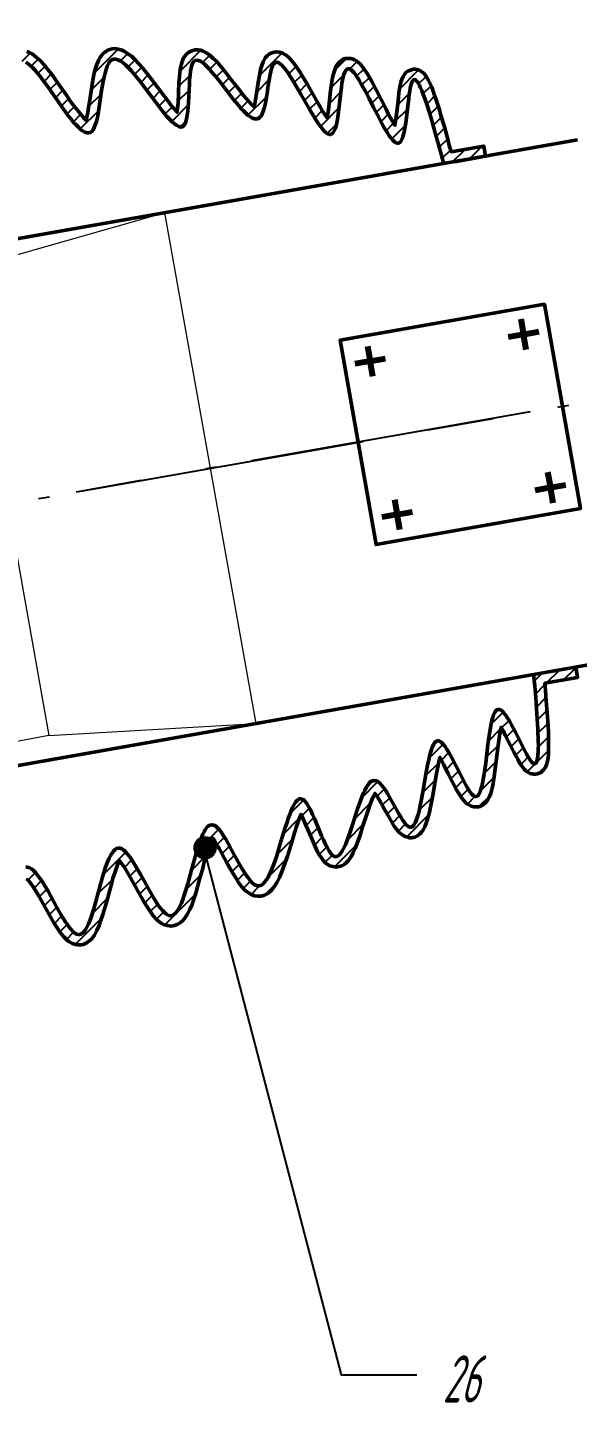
# Model space of a CAD drawing. Header units: millimetres. Extents: x 170 to 1359, y 181 to 1022.
# Drawn here: x 577.2 to 623.9, y 518 to 634.6 of the extents above; entities that cross this region are included whole.
import ezdxf

# ---------------------------------------------------------------- set-up
doc = ezdxf.new("R2010")
doc.units = ezdxf.units.MM
doc.linetypes.add('ACAD_ISO08W100', pattern=[36, 24, -3, 6, -3])
doc.layers.get('Defpoints').update_dxf_attribs({"lineweight": 35})
for name, color, linetype, lineweight in [('中心线', 1, 'ACAD_ISO08W100', 35), ('剖面线', 6, 'Continuous', 35), ('尺寸', 4, 'Continuous', 25), ('粗实线', 7, 'Continuous', 50), ('细实线', 7, 'Continuous', 20)]:
    doc.layers.add(name, color=color, linetype=linetype, lineweight=lineweight)
doc.layers.add('尺寸标注', color=4, linetype='Continuous')
doc.styles.get("Standard").update_dxf_attribs({"font": 'arial.ttf'})
doc.styles.add('工程字', font='gbenor.shx', dxfattribs={"width": 0.65, "oblique": 15, "height": 5, "bigfont": 'gbcbig.shx'})
doc.styles.add('工程字-35', font='gbeitc.shx', dxfattribs={"height": 3.5, "bigfont": 'gbcbig.shx'})
doc.dimstyles.new('ISO-25', dxfattribs={"dimtxt": 2.5, "dimasz": 2.5, "dimexe": 1.25, "dimexo": 0.625, "dimtad": 1, "dimtxsty": 'Standard', "dimcen": 2.5, "dimadec": 0, "dimazin": 0, "dimtfac": 1, "dimtmove": 0, "dimatfit": 3, "dimfxl": 1, "dimarcsym": 0})

# ---------------------------------------------------------------- blocks, each defined once
blk = doc.blocks.new('*D16')
at = {"layer": 'Defpoints', "color": 0, "transparency": 16777216}
for p in [(656.74, 671.16), (667.49, 610.68), (455.85, 573.07)]:
    blk.add_point(p, dxfattribs=at)
at = {"layer": '尺寸', "color": 0, "lineweight": -2, "transparency": 16777216}
for p, q in [((667.38, 611.29), (656.52, 672.39)), ((447.56, 633.99), (654.28, 670.72)), ((455.74, 573.69), (444.88, 634.78))]:
    blk.add_line(p, q, dxfattribs=at)
at = {"layer": '尺寸', "color": 0, "transparency": 16777216}
for points in [[(654.21, 671.13), (654.35, 670.31), (656.74, 671.16)], [(447.49, 634.4), (447.64, 633.58), (445.1, 633.55)]]:
    blk.add_solid(points, dxfattribs=at)
at = {"layer": '尺寸', "color": 0, "lineweight": 20, "transparency": 16777216, "insert": (550.59, 654.2), "char_height": 2.5, "attachment_point": 5, "rotation": 10.0763}
blk.add_mtext('{\\Fgbeitc,gbcbig|c134;455}', dxfattribs=at)
blk = doc.blocks.new('*D21')
at = {"layer": 'Defpoints', "color": 0, "transparency": 16777216}
for p in [(715.39, 692.66), (715.39, 651), (412.74, 597.27)]:
    blk.add_point(p, dxfattribs=at)
at = {"layer": '尺寸标注', "color": 0, "lineweight": -2, "transparency": 16777216}
for p, q in [((412.74, 597.89), (412.74, 693.91)), ((715.39, 651.63), (715.39, 693.91)), ((415.24, 692.66), (712.89, 692.66))]:
    blk.add_line(p, q, dxfattribs=at)
at = {"layer": '尺寸标注', "color": 0, "transparency": 16777216}
for points in [[(415.24, 693.07), (415.24, 692.24), (412.74, 692.66)], [(712.89, 693.07), (712.89, 692.24), (715.39, 692.66)]]:
    blk.add_solid(points, dxfattribs=at)
at = {"layer": '尺寸标注', "color": 0, "lineweight": 20, "transparency": 16777216, "insert": (564.06, 695.03), "char_height": 3.5, "attachment_point": 5, "style": '工程字-35'}
blk.add_mtext('380', dxfattribs=at)

msp = doc.modelspace()

# ---------------------------------------------------------------- linework, layer by layer
at = {"layer": '中心线', "lineweight": 25}
for points in [[(649.715, 607.239), (622.2, 602.388)], [(619.882, 602.017), (592.367, 597.166)], [(616.697, 601.429), (611.194, 600.451)], [(605.692, 599.473), (578.177, 594.622)], [(586.864, 596.188), (581.361, 595.21)]]:
    msp.add_lwpolyline(points, dxfattribs=at)
at = {"layer": '剖面线', "lineweight": 25}
for points in [[(576.798, 631.756), (577.488, 632.446)], [(582.915, 630.759), (584.928, 632.772)], [(585.12, 631.775), (585.752, 632.408)], [(590.181, 630.912), (591.946, 632.676)], [(592.08, 631.622), (592.712, 632.254)], [(596.912, 630.529), (598.829, 632.446)], [(577.546, 631.315), (578.179, 631.948)], [(578.121, 630.701), (578.735, 631.334)], [(585.752, 631.238), (586.385, 631.852)], [(586.328, 630.605), (586.941, 631.238)], [(592.693, 631.046), (593.307, 631.679)], [(593.23, 630.414), (593.863, 631.027)], [(599.404, 630.663), (600.037, 631.296)], [(603.277, 630.97), (604.294, 631.986)], [(604.581, 631.085), (605.214, 631.717)], [(605.156, 630.471), (605.789, 631.104)], [(608.8, 629.378), (610.41, 631.008)], [(578.639, 630.03), (579.271, 630.663)], [(579.137, 629.34), (579.77, 629.973)], [(582.646, 629.301), (583.739, 630.394)], [(586.845, 629.953), (587.478, 630.586)], [(587.363, 629.282), (587.996, 629.915)], [(590.066, 629.627), (591.025, 630.567)], [(593.748, 629.742), (594.381, 630.375)], [(594.266, 629.071), (594.898, 629.704)], [(596.682, 629.129), (597.736, 630.183)], [(599.864, 629.934), (600.497, 630.567)], [(600.305, 629.186), (600.938, 629.819)], [(602.971, 629.493), (604.083, 630.586)], [(605.597, 629.742), (606.249, 630.375)], [(610.41, 629.819), (611.062, 630.452)], [(579.617, 628.65), (580.249, 629.282)], [(580.115, 627.959), (580.748, 628.592)], [(582.435, 627.921), (583.49, 628.956)], [(587.861, 628.592), (588.494, 629.225)], [(588.379, 627.921), (589.012, 628.554)], [(590.009, 628.381), (590.948, 629.301)], [(594.783, 628.4), (595.416, 629.033)], [(595.934, 627.173), (597.525, 628.765)], [(600.727, 628.419), (601.379, 629.071)], [(602.817, 628.132), (603.814, 629.148)], [(606, 628.956), (606.652, 629.608)], [(606.403, 628.17), (607.055, 628.822)], [(608.627, 628.017), (609.643, 629.033)], [(610.794, 628.995), (611.465, 629.666)], [(611.1, 628.113), (611.791, 628.822)], [(580.614, 627.269), (581.227, 627.902)], [(581.707, 626.004), (583.279, 627.557)], [(588.897, 627.269), (589.53, 627.883)], [(589.472, 626.636), (590.872, 628.055)], [(595.339, 627.768), (595.953, 628.381)], [(601.168, 627.672), (601.801, 628.304)], [(601.609, 626.924), (602.242, 627.576)], [(602.089, 626.214), (603.661, 627.806)], [(606.805, 627.384), (607.457, 628.036)], [(608.454, 626.675), (609.471, 627.691)], [(611.369, 627.212), (612.078, 627.921)], [(581.131, 626.598), (581.745, 627.231)], [(590.181, 626.176), (590.699, 626.675)], [(596.816, 626.886), (597.046, 627.116)], [(602.664, 625.62), (603.431, 626.387)], [(607.208, 626.617), (607.86, 627.269)], [(607.649, 625.85), (608.282, 626.502)], [(608.128, 625.16), (609.298, 626.33)], [(611.637, 626.291), (612.347, 627.001)], [(611.906, 625.371), (612.615, 626.08)], [(612.155, 624.45), (612.884, 625.16)], [(612.404, 623.511), (613.133, 624.22)], [(613.267, 623.185), (614.36, 624.259)], [(614.705, 623.434), (615.798, 624.527)], [(620.227, 579.161), (620.898, 579.852)], [(621.263, 579.027), (622.356, 580.101)], [(622.701, 579.276), (623.736, 580.312)], [(620.323, 578.068), (621.128, 578.893)], [(620.4, 576.975), (621.224, 577.8)], [(616.546, 575.499), (617.581, 576.534)], [(620.477, 575.863), (621.301, 576.688)], [(616.335, 574.08), (617.37, 575.135)], [(617.428, 575.192), (618.08, 575.844)], [(617.85, 574.425), (618.502, 575.077)], [(620.534, 574.751), (621.378, 575.576)], [(611.292, 572.604), (612.5, 573.831)], [(616.162, 572.738), (617.179, 573.735)], [(618.252, 573.639), (618.904, 574.291)], [(620.553, 573.582), (621.435, 574.444)], [(612.347, 572.47), (612.979, 573.121)], [(618.636, 572.853), (619.288, 573.505)], [(619.077, 572.086), (619.71, 572.738)], [(619.633, 571.473), (621.435, 573.275)], [(611.005, 571.127), (612.117, 572.239)], [(612.749, 571.683), (613.401, 572.355)], [(613.133, 570.897), (613.804, 571.549)], [(615.99, 571.377), (617.006, 572.393)], [(605.559, 569.248), (606.959, 570.648)], [(610.755, 569.708), (611.829, 570.782)], [(613.555, 570.111), (614.187, 570.763)], [(615.664, 569.881), (616.814, 571.031)], [(599.5, 567.925), (600.67, 569.095)], [(606.882, 569.383), (607.515, 570.034)], [(607.323, 568.654), (607.975, 569.287)], [(610.468, 568.232), (611.599, 569.344)], [(613.996, 569.383), (614.628, 570.015)], [(614.552, 568.75), (615.184, 569.383)], [(615.491, 568.52), (616.469, 569.478)], [(600.497, 567.753), (601.149, 568.405)], [(604.946, 567.446), (606.345, 568.846)], [(607.745, 567.887), (608.397, 568.539)], [(598.925, 566.161), (600.286, 567.542)], [(600.881, 566.928), (601.533, 567.599)], [(601.226, 566.085), (601.897, 566.756)], [(604.37, 565.682), (605.751, 567.062)], [(608.186, 567.12), (608.819, 567.772)], [(608.684, 566.43), (609.298, 567.062)], [(609.375, 565.95), (611.292, 567.868)], [(591.581, 564.742), (593.46, 566.621)], [(593.307, 565.298), (593.959, 565.931)], [(598.407, 564.455), (599.73, 565.778)], [(601.571, 565.26), (602.242, 565.931)], [(583.662, 562.748), (585.58, 564.666)], [(593.729, 564.531), (594.381, 565.183)], [(594.151, 563.765), (594.802, 564.416)], [(601.974, 564.474), (602.625, 565.126)], [(602.472, 563.784), (603.105, 564.416)], [(603.277, 563.419), (605.156, 565.279)], [(585.465, 563.362), (586.097, 564.014)], [(585.906, 562.633), (586.538, 563.266)], [(591.14, 563.113), (592.387, 564.378)], [(594.572, 562.998), (595.224, 563.649)], [(597.602, 562.48), (599.193, 564.071)], [(577.297, 562.307), (577.91, 562.94)], [(577.795, 561.617), (578.428, 562.269)], [(583.202, 561.119), (584.468, 562.384)], [(586.328, 561.866), (586.979, 562.518)], [(590.68, 561.483), (591.946, 562.748)], [(595.033, 562.269), (595.665, 562.902)], [(595.55, 561.598), (596.164, 562.231)], [(597.333, 561.023), (598.388, 562.077)], [(578.236, 560.888), (578.869, 561.521)], [(586.749, 561.099), (587.401, 561.751)], [(587.171, 560.352), (587.823, 560.984)], [(588.878, 558.492), (591.485, 561.099)], [(596.202, 561.08), (596.95, 561.828)], [(578.658, 560.121), (579.31, 560.773)], [(579.08, 559.354), (579.732, 560.006)], [(582.742, 559.47), (584.027, 560.754)], [(587.651, 559.623), (588.283, 560.256)], [(579.521, 558.607), (580.153, 559.259)], [(581.285, 556.824), (583.547, 559.086)], [(588.168, 558.971), (588.801, 559.604)], [(579.981, 557.897), (580.614, 558.53)], [(580.537, 557.265), (581.151, 557.878)]]:
    msp.add_lwpolyline(points, dxfattribs=at)
at = {"layer": '尺寸', "lineweight": 25}
msp.add_lwpolyline([(592.115, 565.263), (592.115, 565.263), (603.858, 520.331), (610.256, 520.331)], dxfattribs=at)
at = {"layer": '尺寸', "lineweight": 0, "transparency": 33554559}
for points in [[(592.308, 565.027), (591.367, 565.393), (591.489, 565.62)], [(591.489, 565.62), (591.663, 565.812), (592.308, 565.027)], [(591.663, 565.812), (592.308, 565.027), (591.89, 565.951)], [(592.308, 565.027), (591.89, 565.951), (592.134, 566.021)], [(592.134, 566.021), (592.395, 566.021), (592.308, 565.027)], [(592.395, 566.021), (592.308, 565.027), (592.657, 565.969)], [(592.308, 565.027), (592.657, 565.969), (592.883, 565.847)], [(592.883, 565.847), (593.075, 565.672), (592.308, 565.027)], [(593.075, 565.672), (592.308, 565.027), (593.215, 565.446)], [(591.297, 565.132), (592.308, 565.027), (591.367, 565.393)], [(591.315, 564.87), (591.297, 565.132), (592.308, 565.027)], [(592.308, 565.027), (591.384, 564.626), (591.315, 564.87)], [(591.524, 564.4), (592.308, 565.027), (591.384, 564.626)], [(591.716, 564.225), (591.524, 564.4), (592.308, 565.027)], [(592.308, 565.027), (591.942, 564.103), (591.716, 564.225)], [(592.204, 564.034), (592.308, 565.027), (591.942, 564.103)], [(592.465, 564.051), (592.204, 564.034), (592.308, 565.027)], [(592.308, 565.027), (593.215, 565.446), (593.284, 565.184)], [(593.284, 565.184), (593.302, 564.923), (592.308, 565.027)], [(593.302, 564.923), (592.308, 565.027), (593.232, 564.679)], [(592.308, 565.027), (593.232, 564.679), (593.11, 564.452)], [(593.11, 564.452), (592.936, 564.26), (592.308, 565.027)], [(592.936, 564.26), (592.308, 565.027), (592.709, 564.121)], [(592.308, 565.027), (592.709, 564.121), (592.465, 564.051)]]:
    msp.add_solid(points, dxfattribs=at)
at = {"layer": '粗实线', "lineweight": 50}
for points in [[(613.497, 623.223), (616.086, 623.683), (615.932, 624.546), (613.171, 624.067), (613.095, 624.355), (613.018, 624.604), (612.884, 625.141), (612.596, 626.176), (612.308, 627.154), (612.174, 627.614), (612.04, 628.036), (611.906, 628.458), (611.771, 628.841), (611.637, 629.206), (611.522, 629.532), (611.388, 629.838), (611.254, 630.107), (611.12, 630.356), (610.947, 630.605), (610.851, 630.72), (610.698, 630.835), (610.525, 630.95), (610.41, 631.008), (610.257, 631.046), (610.123, 631.066), (609.95, 631.066), (609.797, 631.027), (609.643, 630.97), (609.509, 630.912), (609.394, 630.835), (609.241, 630.663), (609.125, 630.49), (609.049, 630.337), (608.934, 630.049), (608.857, 629.723), (608.8, 629.397), (608.742, 629.052), (608.704, 628.669), (608.608, 627.863), (608.512, 627.039), (608.454, 626.655), (608.397, 626.31), (608.224, 626.598), (608.033, 626.943), (607.841, 627.288), (607.649, 627.672), (606.844, 629.263), (606.441, 630.011), (606.249, 630.375), (606.058, 630.701), (605.847, 630.989), (605.655, 631.276), (605.444, 631.526), (605.31, 631.641), (605.176, 631.756), (604.984, 631.852), (604.773, 631.948), (604.639, 631.986), (604.485, 631.986), (604.332, 631.986), (604.179, 631.967), (604.025, 631.909), (603.891, 631.832), (603.776, 631.756), (603.68, 631.66), (603.527, 631.487), (603.431, 631.334), (603.297, 631.008), (603.182, 630.682), (603.105, 630.356), (603.047, 629.992), (602.951, 629.225), (602.856, 628.419), (602.76, 627.633), (602.702, 627.269), (602.645, 626.943), (602.472, 627.212), (602.261, 627.518), (602.069, 627.863), (601.859, 628.228), (600.976, 629.762), (600.535, 630.509), (600.325, 630.855), (600.114, 631.181), (599.884, 631.487), (599.673, 631.775), (599.443, 632.024), (599.174, 632.254), (599.021, 632.35), (598.829, 632.446), (598.599, 632.504), (598.33, 632.542), (598.043, 632.484), (597.909, 632.427), (597.774, 632.369), (597.564, 632.197), (597.41, 632.024), (597.314, 631.852), (597.238, 631.698), (597.103, 631.372), (597.007, 631.046), (596.95, 630.682), (596.816, 629.934), (596.701, 629.186), (596.643, 628.822), (596.566, 628.477), (596.509, 628.17), (596.432, 627.902), (596.241, 628.074), (596.03, 628.304), (595.819, 628.554), (595.569, 628.841), (595.071, 629.474), (594.553, 630.145), (594.035, 630.816), (593.518, 631.449), (593.269, 631.737), (593, 631.986), (592.732, 632.235), (592.463, 632.427), (592.31, 632.523), (592.137, 632.599), (591.926, 632.676), (591.696, 632.714), (591.447, 632.714), (591.179, 632.638), (590.929, 632.523), (590.738, 632.35), (590.565, 632.158), (590.45, 631.967), (590.373, 631.775), (590.316, 631.602), (590.22, 631.219), (590.162, 630.816), (590.124, 630.394), (590.086, 629.973), (590.047, 629.052), (590.009, 628.189), (589.971, 627.787), (589.932, 627.422), (589.702, 627.691), (589.434, 627.998), (589.165, 628.343), (588.878, 628.726), (588.264, 629.532), (587.651, 630.375), (587.018, 631.161), (586.711, 631.507), (586.385, 631.852), (586.078, 632.158), (585.733, 632.408), (585.369, 632.638), (585.158, 632.714), (584.928, 632.772), (584.679, 632.81), (584.41, 632.791), (584.122, 632.714), (583.873, 632.58), (583.662, 632.408), (583.509, 632.235), (583.375, 632.043), (583.279, 631.852), (583.106, 631.468), (582.991, 631.046), (582.876, 630.605), (582.78, 630.145), (582.627, 629.206), (582.493, 628.266), (582.416, 627.825), (582.358, 627.403), (582.282, 627.039), (582.205, 626.732), (582.09, 626.847), (581.975, 626.981), (581.726, 627.269), (581.438, 627.614), (581.151, 627.998), (580.844, 628.419), (580.537, 628.86), (579.904, 629.781), (579.271, 630.663), (578.945, 631.066), (578.639, 631.449), (578.313, 631.794), (577.987, 632.101), (577.622, 632.369), (577.412, 632.484), (577.181, 632.561)], [(612.538, 623.051), (612.04, 624.872), (611.791, 625.754), (611.561, 626.598), (611.33, 627.384), (611.1, 628.094), (610.985, 628.419), (610.889, 628.726), (610.774, 629.014), (610.679, 629.263), (610.583, 629.493), (610.487, 629.685), (610.391, 629.858), (610.314, 629.992), (610.218, 630.088), (610.142, 630.164), (610.065, 630.183), (609.988, 630.164), (609.931, 630.126), (609.873, 630.03), (609.816, 629.877), (609.758, 629.685), (609.701, 629.474), (609.662, 629.206), (609.624, 628.918), (609.586, 628.592), (609.509, 627.921), (609.413, 627.212), (609.336, 626.521), (609.279, 626.195), (609.221, 625.889), (609.164, 625.62), (609.087, 625.371), (609.01, 625.16), (608.934, 624.987), (608.838, 624.872), (608.723, 624.796), (608.608, 624.796), (608.493, 624.834), (608.359, 624.911), (608.224, 625.045), (608.071, 625.217), (607.918, 625.428), (607.764, 625.658), (607.592, 625.927), (607.438, 626.214), (607.266, 626.521), (606.92, 627.192), (606.556, 627.883), (606.211, 628.573), (605.866, 629.244), (605.521, 629.858), (605.367, 630.145), (605.214, 630.394), (605.061, 630.605), (604.907, 630.797), (604.773, 630.931), (604.658, 631.046), (604.524, 631.104), (604.428, 631.104), (604.332, 631.066), (604.236, 630.97), (604.159, 630.816), (604.083, 630.625), (604.025, 630.414), (603.968, 630.145), (603.91, 629.858), (603.872, 629.551), (603.795, 628.86), (603.623, 627.461), (603.527, 626.809), (603.469, 626.521), (603.412, 626.253), (603.335, 626.023), (603.258, 625.831), (603.162, 625.678), (603.066, 625.582), (602.951, 625.543), (602.836, 625.543), (602.702, 625.582), (602.568, 625.678), (602.415, 625.812), (602.261, 626.004), (602.089, 626.195), (601.935, 626.445), (601.743, 626.694), (601.571, 626.981), (601.187, 627.614), (600.42, 628.956), (600.037, 629.627), (599.673, 630.241), (599.5, 630.509), (599.328, 630.778), (599.155, 631.008), (598.982, 631.219), (598.829, 631.391), (598.695, 631.507), (598.561, 631.602), (598.426, 631.66), (598.311, 631.641), (598.196, 631.583), (598.1, 631.487), (598.024, 631.315), (597.947, 631.123), (597.889, 630.874), (597.832, 630.605), (597.774, 630.318), (597.659, 629.685), (597.564, 629.014), (597.448, 628.362), (597.391, 628.055), (597.314, 627.768), (597.238, 627.499), (597.142, 627.288), (597.046, 627.096), (596.931, 626.962), (596.797, 626.866), (596.662, 626.847), (596.49, 626.847), (596.336, 626.905), (596.145, 627.02), (595.953, 627.154), (595.761, 627.327), (595.55, 627.537), (595.339, 627.748), (595.128, 628.017), (594.668, 628.554), (593.748, 629.762), (593.288, 630.337), (592.847, 630.855), (592.655, 631.085), (592.444, 631.296), (592.252, 631.487), (592.08, 631.622), (591.907, 631.737), (591.754, 631.813), (591.6, 631.832), (591.466, 631.813), (591.351, 631.737), (591.255, 631.602), (591.179, 631.411), (591.121, 631.181), (591.064, 630.893), (591.025, 630.567), (590.987, 630.203), (590.968, 629.838), (590.891, 628.247), (590.872, 627.863), (590.833, 627.499), (590.795, 627.173), (590.738, 626.866), (590.68, 626.617), (590.584, 626.406), (590.488, 626.272), (590.373, 626.176), (590.239, 626.157), (590.086, 626.195), (589.913, 626.291), (589.721, 626.425), (589.51, 626.598), (589.299, 626.809), (589.069, 627.058), (588.839, 627.346), (588.609, 627.633), (588.36, 627.959), (587.842, 628.65), (586.788, 630.03), (586.27, 630.663), (586.021, 630.95), (585.791, 631.2), (585.541, 631.43), (585.33, 631.622), (585.1, 631.775), (584.909, 631.871), (584.717, 631.928), (584.544, 631.928), (584.391, 631.852), (584.238, 631.737), (584.122, 631.545), (584.007, 631.315), (583.912, 631.046), (583.816, 630.74), (583.739, 630.394), (583.662, 630.03), (583.528, 629.263), (583.413, 628.458), (583.298, 627.672), (583.221, 627.288), (583.164, 626.943), (583.087, 626.636), (582.991, 626.349), (582.895, 626.119), (582.799, 625.927), (582.684, 625.773), (582.55, 625.697), (582.416, 625.658), (582.263, 625.678), (582.09, 625.735), (581.917, 625.831), (581.745, 625.965), (581.553, 626.138), (581.361, 626.349), (581.151, 626.56), (580.94, 626.828), (580.729, 627.096), (580.288, 627.691), (579.386, 628.976), (578.945, 629.627), (578.485, 630.222), (578.274, 630.509), (578.063, 630.759), (577.853, 631.008), (577.661, 631.219), (577.469, 631.391), (577.277, 631.545), (577.105, 631.66)], [(623.89, 625.064), (501.045, 603.401)], [(597.142, 620.347), (512.22, 605.372)], [(616.755, 610.364), (621.088, 611.131), (603.755, 608.083), (606.804, 590.749), (624.137, 593.798), (621.088, 611.131)], [(631.54, 581.731), (518.125, 561.732), (506.347, 559.656)], [(620.17, 579.717), (620.266, 578.739), (620.342, 577.781), (620.419, 576.841), (620.477, 575.959), (620.515, 575.135), (620.534, 574.751), (620.553, 574.387), (620.553, 574.061), (620.572, 573.735), (620.553, 573.447), (620.553, 573.179), (620.534, 572.93), (620.515, 572.719), (620.477, 572.546), (620.438, 572.393), (620.4, 572.278), (620.342, 572.201), (620.266, 572.163), (620.189, 572.163), (620.112, 572.22), (620.016, 572.297), (619.901, 572.431), (619.786, 572.604), (619.671, 572.815), (619.537, 573.045), (619.384, 573.313), (619.249, 573.601), (618.943, 574.214), (618.617, 574.847), (618.291, 575.461), (618.137, 575.748), (617.984, 575.998), (617.831, 576.228), (617.677, 576.439), (617.543, 576.592), (617.409, 576.707), (617.274, 576.765), (617.159, 576.765), (617.044, 576.726), (616.948, 576.63), (616.853, 576.496), (616.776, 576.304), (616.699, 576.093), (616.623, 575.825), (616.565, 575.537), (616.507, 575.231), (616.392, 574.54), (616.297, 573.793), (616.201, 573.006), (616.105, 572.239), (616.009, 571.492), (615.951, 571.147), (615.894, 570.821), (615.836, 570.514), (615.779, 570.245), (615.702, 569.996), (615.645, 569.785), (615.549, 569.613), (615.472, 569.478), (615.376, 569.402), (615.28, 569.383), (615.165, 569.402), (615.05, 569.478), (614.916, 569.593), (614.782, 569.766), (614.648, 569.977), (614.513, 570.207), (614.36, 570.475), (614.207, 570.744), (613.9, 571.357), (613.267, 572.623), (613.095, 572.911), (612.941, 573.179), (612.788, 573.428), (612.654, 573.639), (612.5, 573.831), (612.366, 573.965), (612.232, 574.061), (612.117, 574.119), (612.002, 574.099), (611.887, 574.042), (611.771, 573.946), (611.676, 573.793), (611.58, 573.601), (611.503, 573.371), (611.426, 573.121), (611.35, 572.815), (611.273, 572.508), (611.196, 572.182), (611.062, 571.453), (610.794, 569.919), (610.659, 569.172), (610.525, 568.481), (610.448, 568.155), (610.372, 567.868), (610.295, 567.599), (610.218, 567.35), (610.123, 567.158), (610.027, 566.986), (609.931, 566.871), (609.835, 566.794), (609.72, 566.775), (609.586, 566.813), (609.471, 566.89), (609.336, 567.024), (609.183, 567.197), (609.049, 567.408), (608.895, 567.657), (608.742, 567.925), (608.416, 568.481), (608.09, 569.076), (607.764, 569.651), (607.592, 569.919), (607.438, 570.149), (607.266, 570.36), (607.112, 570.514), (606.959, 570.648), (606.805, 570.725), (606.652, 570.744), (606.518, 570.725), (606.364, 570.648), (606.23, 570.514), (606.096, 570.341), (605.962, 570.149), (605.847, 569.9), (605.712, 569.632), (605.597, 569.344), (605.482, 569.018), (605.233, 568.347), (604.773, 566.909), (604.562, 566.219), (604.332, 565.586), (604.217, 565.298), (604.083, 565.03), (603.968, 564.819), (603.853, 564.627), (603.738, 564.474), (603.603, 564.359), (603.469, 564.301), (603.354, 564.282), (603.22, 564.34), (603.066, 564.436), (602.932, 564.608), (602.798, 564.819), (602.645, 565.088), (602.491, 565.375), (602.338, 565.701), (602.184, 566.065), (601.571, 567.523), (601.418, 567.868), (601.264, 568.194), (601.111, 568.481), (600.957, 568.731), (600.823, 568.942), (600.67, 569.095), (600.516, 569.172), (600.382, 569.21), (600.248, 569.152), (600.114, 569.057), (599.979, 568.903), (599.864, 568.711), (599.73, 568.462), (599.596, 568.175), (599.481, 567.868), (599.347, 567.523), (599.232, 567.139), (599.097, 566.756), (598.848, 565.931), (598.599, 565.088), (598.35, 564.263), (598.215, 563.88), (598.081, 563.515), (597.928, 563.17), (597.794, 562.844), (597.659, 562.557), (597.506, 562.307), (597.353, 562.116), (597.199, 561.962), (597.027, 561.847), (596.873, 561.809), (596.701, 561.828), (596.528, 561.905), (596.336, 562.039), (596.164, 562.231), (595.972, 562.461), (595.78, 562.729), (595.589, 563.036), (595.397, 563.343), (594.994, 564.052), (594.611, 564.762), (594.227, 565.452), (594.055, 565.778), (593.863, 566.065), (593.69, 566.334), (593.518, 566.564), (593.345, 566.737), (593.192, 566.89), (593.019, 566.967), (592.885, 566.986), (592.732, 566.967), (592.597, 566.89), (592.463, 566.775), (592.329, 566.602), (592.214, 566.411), (592.099, 566.18), (591.984, 565.912), (591.869, 565.624), (591.754, 565.318), (591.658, 564.992), (591.447, 564.263), (591.044, 562.748), (590.833, 561.981), (590.623, 561.272), (590.507, 560.946), (590.412, 560.639), (590.297, 560.332), (590.162, 560.083), (590.047, 559.853), (589.932, 559.661), (589.798, 559.489), (589.664, 559.374), (589.51, 559.297), (589.376, 559.278), (589.223, 559.297), (589.05, 559.374), (588.897, 559.508), (588.724, 559.68), (588.552, 559.891), (588.36, 560.121), (588.187, 560.409), (587.996, 560.697), (587.612, 561.349), (586.845, 562.748), (586.462, 563.4), (586.27, 563.726), (586.097, 564.014), (585.906, 564.263), (585.733, 564.493), (585.561, 564.685), (585.407, 564.838), (585.235, 564.953), (585.081, 565.011), (584.928, 565.011), (584.794, 564.972), (584.659, 564.877), (584.525, 564.762), (584.41, 564.589), (584.276, 564.397), (584.161, 564.148), (584.046, 563.899), (583.95, 563.611), (583.835, 563.304), (583.624, 562.652), (583.432, 561.943), (583.03, 560.486), (582.838, 559.776), (582.627, 559.144), (582.531, 558.856), (582.416, 558.588), (582.301, 558.357), (582.186, 558.147), (582.071, 557.974), (581.956, 557.84), (581.822, 557.744), (581.687, 557.686), (581.553, 557.686), (581.4, 557.725), (581.246, 557.801), (581.093, 557.936), (580.94, 558.108), (580.767, 558.319), (580.594, 558.549), (580.422, 558.798), (580.077, 559.393), (579.712, 560.026), (578.984, 561.349), (578.62, 561.962), (578.447, 562.231), (578.255, 562.499), (578.083, 562.729), (577.91, 562.94), (577.738, 563.113), (577.565, 563.247), (577.412, 563.343), (577.239, 563.381), (577.086, 563.381)], [(623.736, 580.35), (623.89, 579.487), (621.128, 578.989), (621.148, 578.701), (621.167, 578.414), (621.205, 577.877), (621.301, 576.803), (621.359, 575.806), (621.397, 575.326), (621.416, 574.866), (621.435, 574.425), (621.435, 574.023), (621.435, 573.639), (621.435, 573.275), (621.416, 572.949), (621.397, 572.661), (621.339, 572.374), (621.263, 572.086), (621.205, 571.933), (621.109, 571.779), (620.975, 571.607), (620.898, 571.53), (620.783, 571.434), (620.63, 571.357), (620.477, 571.319), (620.323, 571.281), (620.17, 571.281), (620.016, 571.3), (619.882, 571.338), (619.671, 571.453), (619.518, 571.568), (619.384, 571.683), (619.192, 571.933), (619, 572.182), (618.847, 572.489), (618.674, 572.796), (618.482, 573.141), (618.118, 573.869), (617.754, 574.598), (617.581, 574.943), (617.409, 575.25), (617.332, 574.905), (617.274, 574.54), (617.217, 574.138), (617.159, 573.716), (616.948, 571.952), (616.833, 571.089), (616.776, 570.706), (616.699, 570.322), (616.623, 569.977), (616.527, 569.651), (616.392, 569.325), (616.316, 569.172), (616.22, 569.018), (616.105, 568.865), (615.913, 568.711), (615.817, 568.635), (615.683, 568.577), (615.53, 568.52), (615.376, 568.501), (615.204, 568.501), (615.05, 568.52), (614.916, 568.558), (614.801, 568.596), (614.609, 568.711), (614.456, 568.826), (614.207, 569.076), (614.015, 569.344), (613.823, 569.651), (613.631, 569.958), (613.267, 570.648), (612.903, 571.377), (612.558, 572.067), (612.385, 572.393), (612.213, 572.7), (612.136, 572.374), (612.059, 572.009), (611.982, 571.626), (611.906, 571.204), (611.618, 569.459), (611.446, 568.616), (611.369, 568.213), (611.273, 567.829), (611.177, 567.465), (611.062, 567.139), (610.947, 566.813), (610.774, 566.506), (610.659, 566.353), (610.506, 566.219), (610.314, 566.065), (610.084, 565.95), (609.797, 565.893), (609.643, 565.893), (609.49, 565.931), (609.241, 566.008), (609.049, 566.123), (608.876, 566.238), (608.742, 566.372), (608.531, 566.621), (608.32, 566.909), (608.128, 567.216), (607.764, 567.868), (607.381, 568.539), (607.208, 568.865), (607.036, 569.172), (606.863, 569.44), (606.71, 569.651), (606.595, 569.421), (606.46, 569.152), (606.345, 568.826), (606.211, 568.481), (605.962, 567.714), (605.693, 566.909), (605.444, 566.104), (605.176, 565.337), (605.022, 564.972), (604.869, 564.647), (604.715, 564.34), (604.524, 564.033), (604.409, 563.899), (604.274, 563.765), (604.102, 563.63), (603.91, 563.515), (603.661, 563.439), (603.392, 563.4), (603.124, 563.439), (602.875, 563.515), (602.664, 563.649), (602.472, 563.784), (602.338, 563.937), (602.223, 564.09), (602.012, 564.416), (601.82, 564.762), (601.628, 565.145), (601.456, 565.548), (601.092, 566.391), (600.746, 567.197), (600.593, 567.561), (600.44, 567.887), (600.305, 567.561), (600.171, 567.178), (600.018, 566.756), (599.884, 566.296), (599.596, 565.318), (599.289, 564.34), (598.963, 563.381), (598.791, 562.94), (598.618, 562.518), (598.426, 562.116), (598.196, 561.77), (597.928, 561.425), (597.755, 561.272), (597.564, 561.138), (597.333, 561.023), (597.065, 560.946), (596.777, 560.927), (596.49, 560.965), (596.26, 561.061), (596.049, 561.176), (595.857, 561.31), (595.684, 561.444), (595.397, 561.751), (595.148, 562.096), (594.898, 562.48), (594.649, 562.883), (594.17, 563.707), (593.729, 564.551), (593.518, 564.953), (593.307, 565.298), (593.115, 565.624), (592.923, 565.874), (592.866, 565.739), (592.789, 565.586), (592.655, 565.222), (592.521, 564.8), (592.387, 564.34), (592.233, 563.841), (592.099, 563.304), (591.811, 562.25), (591.524, 561.195), (591.351, 560.697), (591.198, 560.236), (591.006, 559.795), (590.795, 559.393), (590.546, 559.029), (590.392, 558.856), (590.201, 558.683), (589.99, 558.549), (589.721, 558.434), (589.415, 558.396), (589.108, 558.434), (588.82, 558.511), (588.59, 558.645), (588.379, 558.779), (588.207, 558.933), (587.9, 559.278), (587.612, 559.68), (587.325, 560.102), (587.056, 560.562), (586.5, 561.521), (585.982, 562.48), (585.714, 562.94), (585.484, 563.343), (585.254, 563.688), (585.139, 563.822), (585.043, 563.956), (584.985, 563.822), (584.909, 563.669), (584.774, 563.324), (584.64, 562.902), (584.487, 562.461), (584.353, 561.962), (584.218, 561.444), (583.931, 560.39), (583.624, 559.374), (583.471, 558.894), (583.317, 558.434), (583.125, 558.012), (582.915, 557.629), (582.78, 557.437), (582.627, 557.265), (582.454, 557.111), (582.224, 556.958), (581.956, 556.843), (581.802, 556.804), (581.649, 556.804), (581.496, 556.804), (581.323, 556.824), (581.055, 556.919), (580.825, 557.034), (580.633, 557.169), (580.307, 557.495), (580.019, 557.859), (579.751, 558.242), (579.482, 558.683), (579.214, 559.124), (578.677, 560.083), (578.159, 561.003), (577.91, 561.425), (577.661, 561.809), (577.45, 562.116), (577.335, 562.25), (577.258, 562.346), (577.181, 562.211)], [(506.347, 559.656), (518.125, 561.732), (604.792, 577.014)]]:
    msp.add_lwpolyline(points, dxfattribs=at)
at = {"layer": '粗实线', "lineweight": 80}
for points in [[(619.075, 609.885), (619.305, 608.581), (618.001, 608.351)], [(619.535, 607.277), (619.305, 608.581), (620.609, 608.811)], [(606.075, 607.584), (606.305, 606.299), (607.609, 606.53)], [(606.535, 604.996), (606.305, 606.299), (605.001, 606.069)], [(621.357, 596.885), (621.587, 595.581), (622.891, 595.811)], [(621.817, 594.277), (621.587, 595.581), (620.302, 595.351)], [(608.376, 594.584), (608.606, 593.299), (607.302, 593.069)], [(608.817, 591.996), (608.606, 593.299), (609.891, 593.53)]]:
    msp.add_lwpolyline(points, dxfattribs=at)
at = {"layer": '细实线', "lineweight": 20}
msp.add_line((579.061, 574.547), (542.459, 567.794), dxfattribs=at)
msp.add_lwpolyline([(575.531, 594.332), (579.061, 574.547), (596.621, 575.573), (588.877, 618.89), (571.99, 614.092)], close=True, dxfattribs=at)

# ---------------------------------------------------------------- texts
at = {"layer": '尺寸标注', "lineweight": 20, "insert": (612.448, 521.994), "char_height": 4, "attachment_point": 1, "style": '工程字'}
msp.add_mtext_dynamic_manual_height_columns('26', width=4.6424, gutter_width=10, heights=[0], dxfattribs=at)

# ---------------------------------------------------------------- dimensions: what is measured, and where the dimension line sits
at = {"layer": '尺寸', "lineweight": 20}
dim = msp.add_aligned_dim(p1=(455.85, 573.07), p2=(667.487, 610.678), distance=61.429, text='{\\Fgbeitc,gbcbig|c134;455}', dimstyle='ISO-25', dxfattribs=at)
dim.commit()
dim.dimension.update_dxf_attribs({"geometry": '*D16', "text_midpoint": (550.593, 654.201)})
at = {"layer": '尺寸标注', "lineweight": 20}
dim = msp.add_linear_dim(base=(715.392, 692.657), p1=(412.736, 597.268), p2=(715.392, 651.005), angle=180, text='380', dimstyle='ISO-25', override={"dimtxsty": '工程字-35'}, dxfattribs=at)
dim.commit()
dim.dimension.update_dxf_attribs({"geometry": '*D21', "text_midpoint": (564.064, 695.032)})

doc.saveas('drawing.dxf')
